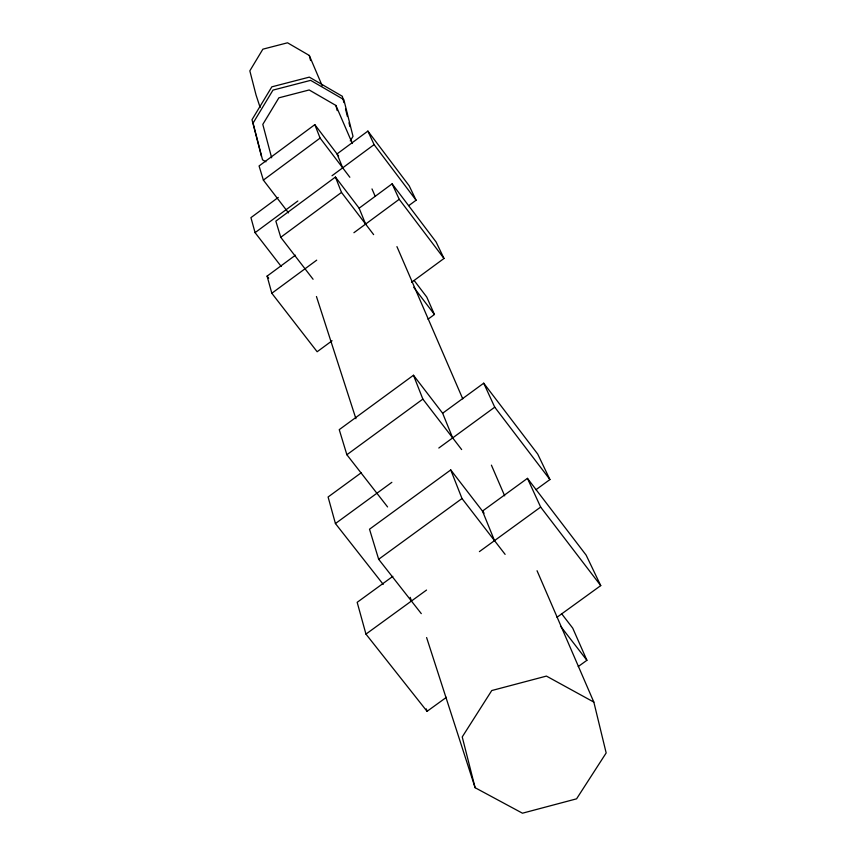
<?xml version="1.0" encoding="UTF-8"?>
<svg xmlns="http://www.w3.org/2000/svg" width="856" height="856" viewBox="0 0 856 856"><rect width="100%" height="100%" fill="white"/><g stroke="black" fill="none" stroke-linecap="round" stroke-linejoin="round"><path stroke-width="1.28" d="M350.265 140.866L353.014 136.35L343.812 99.585L310.653 80.357L272.989 90.105L253.066 123.104L262.535 159.826L265.97 161.795M338.623 156.027L314.815 124.655L259.068 165.968L263.37 180.113L288.536 212.887M263.37 180.113L320.101 138.084L314.815 124.655M278.264 197.426L250.936 217.638L255.077 232.639L281.217 266.473M408.794 205.601L416.091 200.229L409.189 185.816L367.887 131.096L337.039 153.93L342.7 167.84M255.077 232.639L297.845 201.01M332.021 175.737L374.093 144.621L367.887 131.096M365.608 224.09L359.135 208.19L335.445 177.053L275.846 221.126L280.757 237.294L313.082 279.259M280.757 237.294L341.49 192.418L335.445 177.053M332.075 340.774L317.148 351.741L271.823 293.266L267.093 276.124L295.459 255.184M359.135 208.19L392.112 183.837L436.111 242.002L443.997 258.469L411.575 282.309M271.823 293.266L316.709 260.16M353.913 232.714L399.217 199.298L392.112 183.837M427.989 319.213L434.441 314.484L426.759 297.053L414.229 280.586M452.674 437.898L442.638 413.234L413.469 375.249L339.244 429.648L346.873 454.739L387.575 506.934M346.873 454.739L422.864 399.11L413.469 375.249M361.146 472.822L328.094 496.994L335.424 523.551L383.221 584.37M442.638 413.234L483.715 383.188L537.718 454.076L549.927 479.553L535.984 489.707M335.424 523.551L391.845 482.335M438.807 448.03L494.736 407.178L483.715 383.188M484.1 513.183L450.748 469.933L369.514 529.211L378.662 559.278L421.291 613.624M378.662 559.278L462.005 498.534L450.748 469.933M392.851 576.345L357.177 602.324L365.951 634.103L427.058 711.336L446.436 697.308M557.01 617.262L600.741 585.611L586.135 555.127L527.446 478.354L482.484 511.086L494.511 540.628M365.951 634.103L426.534 590.062M479.403 551.617L540.65 507.084L527.446 478.354M578.239 666.557L586.906 660.297L572.718 628.111L561.483 613.538M426.609 637.56L475.112 787.713L522.46 813.2L576.58 798.83L606.166 752.959L593.839 702.102L537.054 570.738M593.839 702.102L546.428 676.09L491.751 690.546L462.229 736.941L475.112 787.713M352.362 143.498L335.905 105.449L309.187 89.966L278.863 97.83L262.803 124.398L271.652 157.804M322.177 85.739L309.305 55.458L287.53 42.8L262.867 49.177L249.834 70.845L256.051 95.027L260.16 107.514M267.093 276.124L268.709 278.221M462.005 498.534L505.115 554.367M560.477 626.068L586.906 660.297M422.864 399.11L461.641 449.56M540.65 507.084L600.741 585.611M341.49 192.418L373.633 234.619M413.716 287.263L434.441 314.484M494.736 407.178L549.927 479.553M320.101 138.084L349.847 177.256M399.217 199.298L443.997 258.469M374.093 144.621L416.091 200.229M371.996 188.93L375.185 196.292M396.938 246.624L462.754 398.864M491.408 465.15L504.676 495.849M316.453 296.518L355.914 418.68M410.227 597.327L411.426 601.04M426.299 708.854L427.058 711.336M261.433 156.263L252.006 119.69L271.834 86.841L309.326 77.126L342.336 96.279L343.919 102.592M309.305 55.458L310.589 60.551M345.503 108.905L347.397 116.48M348.981 122.793L349.922 126.581M335.905 105.449L337.2 110.595"/></g></svg>
